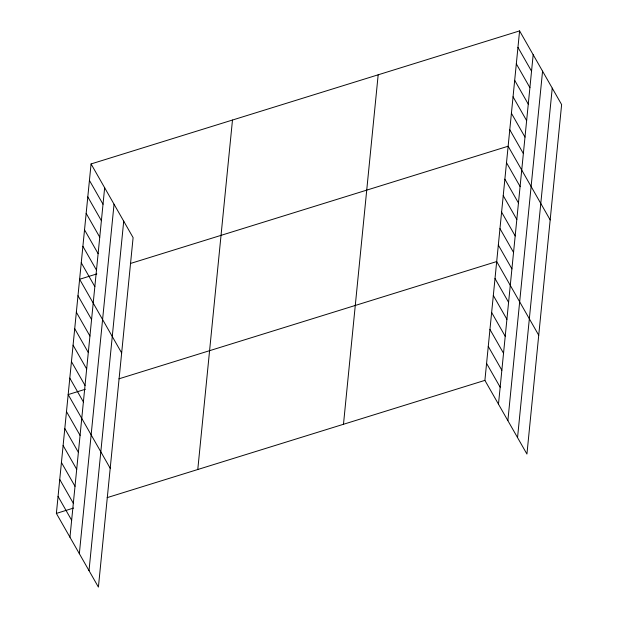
<?xml version="1.0" encoding="UTF-8"?>
<svg xmlns="http://www.w3.org/2000/svg" width="618" height="618" viewBox="0 0 618 618"><rect width="100%" height="100%" fill="white"/><g stroke="black" fill="none" stroke-linecap="round" stroke-linejoin="round"><path stroke-width="0.93" d="M91.07 163.94L133.102 237.629L98.409 587.1L56.377 513.411L91.07 163.94L519.591 30.9L561.623 104.589L526.93 454.06L484.898 380.371L519.591 30.9M69.958 537.227L104.658 187.756M79.343 553.682L114.044 204.21M89.015 570.638L123.716 221.174M197.783 469.502L232.484 120.039M343.484 424.272L378.177 74.801M498.479 404.187L533.179 54.716M507.872 420.642L542.565 71.178M517.544 437.606L552.237 88.135M96.841 273.913L79.622 279.266L121.653 352.955M130.383 263.5L508.143 146.227L550.174 219.915M85.392 389.24L68.173 394.585L110.205 468.282M118.934 378.826L496.694 261.553L538.726 335.242M56.377 513.411L73.596 508.058M107.138 497.644L484.898 380.371M517.954 47.377L531.542 71.194M516.324 63.847L529.904 87.663M514.686 80.325L528.274 104.141M513.048 96.802L526.636 120.618M511.418 113.272L524.999 137.088M509.78 129.749L523.361 153.565M506.505 162.696L520.093 186.52M504.875 179.174L518.456 202.99M503.237 195.651L516.818 219.467M501.6 212.129L515.188 235.945M499.962 228.598L513.55 252.414M498.332 245.076L511.913 268.892M495.01 278.525L508.591 302.341M493.326 295.497L506.907 319.313M491.634 312.469L505.223 336.292M489.95 329.448L503.539 353.264M488.266 346.42L501.855 370.236M486.582 363.392L500.171 387.208M89.432 180.417L103.021 204.234M87.802 196.887L101.383 220.703M86.165 213.364L99.745 237.181M84.527 229.842L98.115 253.658M82.889 246.312L96.478 270.128M81.259 262.789L94.84 286.605M77.984 295.736L91.572 319.552M76.346 312.214L89.934 336.03M74.716 328.691L88.297 352.507M73.078 345.161L86.659 368.977M71.441 361.638L85.029 385.454M69.803 378.116L83.391 401.932M66.481 411.565L80.07 435.381M64.797 428.537L78.386 452.353M63.113 445.508L76.702 469.325M61.429 462.488L75.017 486.304M59.745 479.46L73.326 503.276M58.061 496.432L71.642 520.248"/></g></svg>
